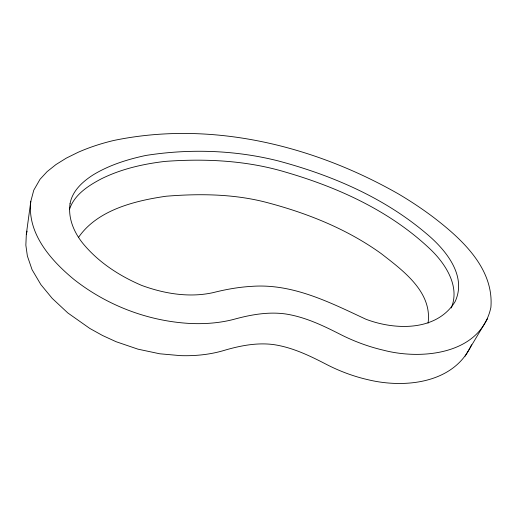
<?xml version="1.0" encoding="UTF-8"?>
<svg xmlns="http://www.w3.org/2000/svg" width="517" height="517" viewBox="0 0 517 517"><rect width="100%" height="100%" fill="white"/><g stroke="black" fill="none" stroke-linecap="round" stroke-linejoin="round"><path stroke-width="0.78" d="M30.813 201.307C26.942 233.535 50.944 260.432 74.054 279.51C107.193 305.573 148.192 321.219 190.295 323.474A117.954 71.352 14.8 0 0 233.361 319.474C250.338 314.775 268.149 311.48 285.778 313.993L285.895 314.013C305.405 317.076 323.429 325.755 340.858 334.654A111.31 62.906 24.8 0 0 383.297 350.158C421.769 360.291 480.674 354.41 490.885 307.466C494.129 268.401 461.616 238.88 433.324 217.205A258.041 159.753 21.7 0 0 398.336 193.875C313.179 145.38 211.123 120.267 113.837 140.456A260.103 162.868 20.1 0 0 77.977 152.36L66.318 158.124L55.946 164.568L47.105 171.631L40.048 179.27L33.773 190.185L30.813 201.307L26.328 234.188L25.85 245.181L27.369 255.993L32.067 269.687L40.869 284.602L52.249 298.419L67.798 312.927L89.803 328.437L102.502 335.481L116.112 341.718L137.942 349.156L159.721 353.783L180.355 355.625A114.567 72.878 14.4 0 0 222.349 350.933C238.886 345.957 256.303 342.299 273.622 344.6C292.622 347.392 310.116 355.929 326.99 364.685A108.299 64.476 25.3 0 0 368.156 379.749C404.682 388.603 454.236 383.504 471.53 344.755M428.063 323.19C432.458 291.879 402.892 270.52 381.281 253.666C346.416 228.546 305.851 212.565 264.445 201.888C232.398 193.875 198.883 193.578 166.138 196.227C134.911 200.738 97.364 209.915 78.5 237.426M26.328 234.188L27.11 231.151M69.582 209.088C74.474 194.573 88.362 185.661 101.306 178.85C121.172 168.981 143.035 163.992 164.955 161.414C205.514 158.409 246.984 160.451 286.114 172.284C338.9 187.69 390.749 211.388 430.868 249.769C445.751 264.148 460.311 286.793 451.225 307.977M465.113 356.187L487.557 318.679M70.053 203.64C67.889 217.993 73.866 232.146 82.714 243.19C98.249 262.177 119.272 275.839 141.671 285.41C164.309 293.714 189.144 297.889 212.991 292.661C225.664 289.449 238.55 287.109 251.617 286.366C292.583 283.303 329.82 302.387 365.777 319.176C395.066 330.369 436.71 331.513 455.115 301.605C467.278 275.561 445.311 249.33 426.357 233.587C383.931 197.513 331.597 175.166 278.191 160.903C235.093 150.046 189.603 148.56 145.781 155.468C127.544 159.365 109.501 165.001 93.448 174.694C82.849 181.402 72.38 190.721 70.053 203.64"/></g></svg>
